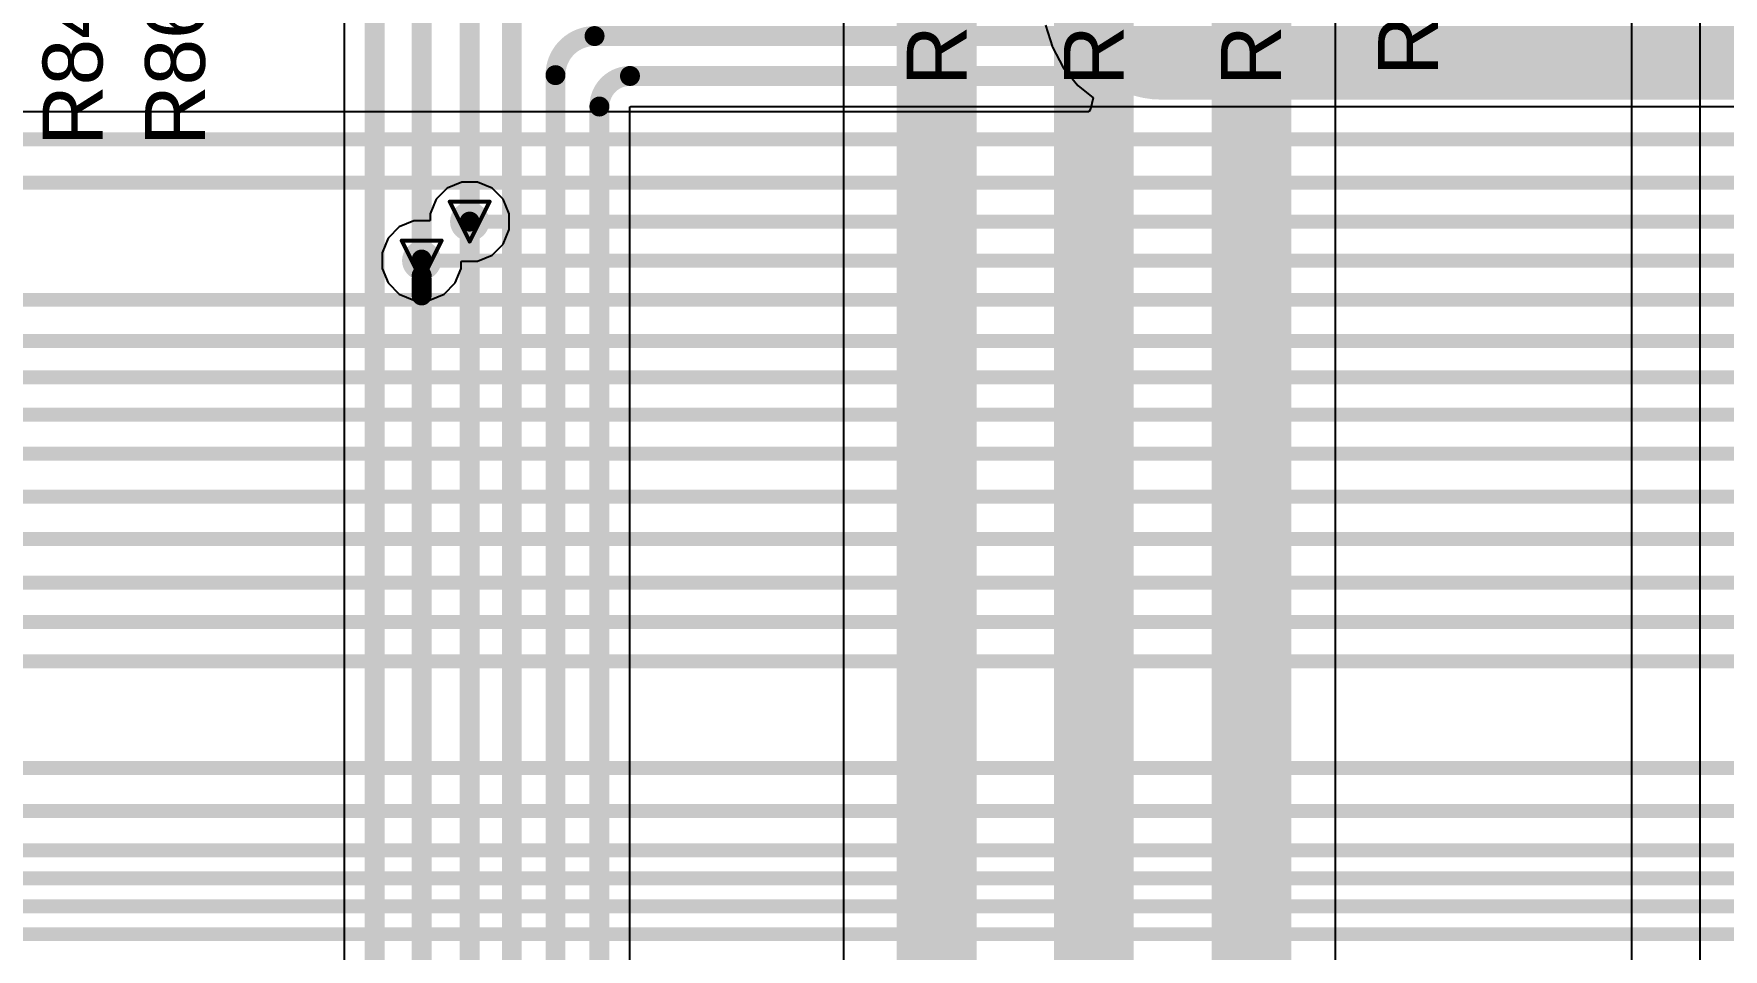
# Model space of a CAD drawing. Header units: inches. Extents: x 0 to 12.2, y 0 to 7.
# Drawn here: x 0.689 to 1.536, y 2.517 to 2.976 of the extents above; entities that cross this region are included whole.
import ezdxf

# ---------------------------------------------------------------- set-up
doc = ezdxf.new("R2010")
doc.units = ezdxf.units.IN
doc.header["$MEASUREMENT"] = 0
for name, color, linetype in [('Bottom Layer', 5, 'Continuous'), ('Drill Drawing', 1, 'Continuous'), ('Layer 1', 16, 'Continuous'), ('Layer 2', 76, 'Continuous'), ('Top Layer', 1, 'Continuous'), ('Top Overlay', 2, 'Continuous'), ('Via Holes', 16, 'Continuous')]:
    doc.layers.add(name, color=color, linetype=linetype)
doc.styles.add('Arial', font='', dxfattribs={"height": 0.2})
doc.styles.get('Arial').set_extended_font_data('Arial')

msp = doc.modelspace()

# ---------------------------------------------------------------- hatches: boundary and pattern name
at = {"layer": 'Bottom Layer'}
h = msp.add_hatch(color=5, dxfattribs=at)
edge = h.paths.add_edge_path()
edge.add_arc((0.90765, 2.88202), 0.00984, 0, 360)
h = msp.add_hatch(color=5, dxfattribs=at)
edge = h.paths.add_edge_path()
edge.add_arc((0.8836, 2.8625), 0.00984, 0, 360)
at = {"layer": 'Layer 1'}
h = msp.add_hatch(color=16, dxfattribs=at)
edge = h.paths.add_edge_path()
edge.add_arc((0.90765, 2.88202), 0.00984, 0, 360)
h = msp.add_hatch(color=16, dxfattribs=at)
edge = h.paths.add_edge_path()
edge.add_arc((0.8836, 2.8625), 0.00984, 0, 360)
at = {"layer": 'Layer 2'}
h = msp.add_hatch(color=76, dxfattribs=at)
edge = h.paths.add_edge_path()
edge.add_arc((0.90765, 2.88202), 0.00984, 0, 360)
h = msp.add_hatch(color=76, dxfattribs=at)
edge = h.paths.add_edge_path()
edge.add_arc((0.8836, 2.8625), 0.00984, 0, 360)
at = {"layer": 'Top Layer'}
h = msp.add_hatch(color=1, dxfattribs=at)
edge = h.paths.add_edge_path()
edge.add_arc((0.90765, 2.88202), 0.00984, 0, 360)
h = msp.add_hatch(color=1, dxfattribs=at)
edge = h.paths.add_edge_path()
edge.add_arc((0.8836, 2.8625), 0.00984, 0, 360)
at = {"layer": 'Via Holes'}
h = msp.add_hatch(color=7, dxfattribs=at)
edge = h.paths.add_edge_path()
edge.add_arc((0.90765, 2.88202), 0.00591, 0, 360)
h = msp.add_hatch(color=7, dxfattribs=at)
edge = h.paths.add_edge_path()
edge.add_arc((0.8836, 2.8625), 0.00591, 0, 360)

# ---------------------------------------------------------------- linework, layer by layer
at = {"layer": 'Bottom Layer'}
for p, q in [((0.84471, 3.13647), (0.84471, 2.44016)), ((0.98798, 2.9325), (0.988, 2.93948)), ((0.988, 2.93948), (0.98814, 2.93954)), ((0.98814, 2.93954), (0.9882, 2.93968)), ((0.9882, 2.93968), (0.99519, 2.93971)), ((0.99519, 2.93971), (1.54771, 2.93971)), ((0.98798, 0.57795), (0.98798, 2.9325))]:
    msp.add_line(p, q, dxfattribs=at)
for points in [[(0.90765, 2.88202, 0.01, 0.01, 0), (0.90765, 4.26058, 0.01, 0.01, 0)], [(0.9288, 2.3907, 0.01, 0.01, 0), (0.9288, 4.25724, 0.01, 0.01, 0)], [(0.8836, 2.863, 0.01, 0.01, 0), (0.8836, 4.25224, 0.01, 0.01, 0)], [(0.86, 2.42739, 0.01, 0.01, 0), (0.86, 3.15202, 0.01, 0.01, 0)], [(0.95067, 2.95542, 0.01, 0.01, -0.414214), (0.97025, 2.975, 0.01, 0.01, 0)], [(0.97025, 2.975, 0.01, 0.01, 0), (3.03095, 2.975, 0.01, 0.01, 0)], [(0.95067, 0.53549, 0.01, 0.01, 0), (0.95067, 2.95542, 0.01, 0.01, 0)], [(0.97268, 2.93968, 0.01, 0.01, -0.414214), (0.988, 2.955, 0.01, 0.01, 0)], [(0.988, 2.955, 0.01, 0.01, 0), (2.98357, 2.955, 0.01, 0.01, 0)], [(0.97268, 0.57743, 0.01, 0.01, 0), (0.97268, 2.93968, 0.01, 0.01, 0)], [(0.90765, 0.26874, 0.01, 0.01, 0), (0.90765, 2.88202, 0.01, 0.01, 0)], [(0.8836, 0.65541, 0.01, 0.01, 0), (0.8836, 2.855, 0.01, 0.01, 0)], [(0.8836, 2.845, 0.01, 0.01, 0), (0.8836, 2.853, 0.01, 0.01, 0)]]:
    msp.add_lwpolyline(points, format="xyseb", dxfattribs=at)
for points in [[(0.96775, 2.975, 0.005, 0.005, 1), (0.97275, 2.975, 0.005, 0.005, 1)], [(0.96775, 2.975, 0.005, 0.005, 1), (0.97275, 2.975, 0.005, 0.005, 1)], [(0.94817, 2.95542, 0.005, 0.005, 1), (0.95317, 2.95542, 0.005, 0.005, 1)], [(0.94817, 2.95542, 0.005, 0.005, 1), (0.95317, 2.95542, 0.005, 0.005, 1)], [(0.9855, 2.955, 0.005, 0.005, 1), (0.9905, 2.955, 0.005, 0.005, 1)], [(0.9855, 2.955, 0.005, 0.005, 1), (0.9905, 2.955, 0.005, 0.005, 1)], [(0.97018, 2.93968, 0.005, 0.005, 1), (0.97518, 2.93968, 0.005, 0.005, 1)], [(0.97018, 2.93968, 0.005, 0.005, 1), (0.97518, 2.93968, 0.005, 0.005, 1)], [(0.90515, 2.88202, 0.005, 0.005, 1), (0.91015, 2.88202, 0.005, 0.005, 1)], [(0.90515, 2.88202, 0.005, 0.005, 1), (0.91015, 2.88202, 0.005, 0.005, 1)], [(0.8811, 2.863, 0.005, 0.005, 1), (0.8861, 2.863, 0.005, 0.005, 1)], [(0.8811, 2.855, 0.005, 0.005, 1), (0.8861, 2.855, 0.005, 0.005, 1)], [(0.8811, 2.853, 0.005, 0.005, 1), (0.8861, 2.853, 0.005, 0.005, 1)], [(0.8811, 2.845, 0.005, 0.005, 1), (0.8861, 2.845, 0.005, 0.005, 1)]]:
    msp.add_lwpolyline(points, format="xyseb", close=True, dxfattribs=at)
at = {"layer": 'Drill Drawing'}
for points in [[(0.89765, 2.89202, 0.002, 0.002, 0), (0.91765, 2.89202, 0.002, 0.002, 0)], [(0.89765, 2.89202, 0.002, 0.002, 0), (0.90765, 2.87202, 0.002, 0.002, 0)], [(0.90765, 2.87202, 0.002, 0.002, 0), (0.91765, 2.89202, 0.002, 0.002, 0)], [(0.8736, 2.8725, 0.002, 0.002, 0), (0.8936, 2.8725, 0.002, 0.002, 0)], [(0.8736, 2.8725, 0.002, 0.002, 0), (0.8836, 2.8525, 0.002, 0.002, 0)], [(0.8836, 2.8525, 0.002, 0.002, 0), (0.8936, 2.8725, 0.002, 0.002, 0)]]:
    msp.add_lwpolyline(points, format="xyseb", dxfattribs=at)
for points in [[(0.89715, 2.89202, 0.001, 0.001, 1), (0.89815, 2.89202, 0.001, 0.001, 1)], [(0.89715, 2.89202, 0.001, 0.001, 1), (0.89815, 2.89202, 0.001, 0.001, 1)], [(0.91715, 2.89202, 0.001, 0.001, 1), (0.91815, 2.89202, 0.001, 0.001, 1)], [(0.91715, 2.89202, 0.001, 0.001, 1), (0.91815, 2.89202, 0.001, 0.001, 1)], [(0.8731, 2.8725, 0.001, 0.001, 1), (0.8741, 2.8725, 0.001, 0.001, 1)], [(0.8731, 2.8725, 0.001, 0.001, 1), (0.8741, 2.8725, 0.001, 0.001, 1)], [(0.8931, 2.8725, 0.001, 0.001, 1), (0.8941, 2.8725, 0.001, 0.001, 1)], [(0.8931, 2.8725, 0.001, 0.001, 1), (0.8941, 2.8725, 0.001, 0.001, 1)], [(0.90715, 2.87202, 0.001, 0.001, 1), (0.90815, 2.87202, 0.001, 0.001, 1)], [(0.90715, 2.87202, 0.001, 0.001, 1), (0.90815, 2.87202, 0.001, 0.001, 1)], [(0.8831, 2.8525, 0.001, 0.001, 1), (0.8841, 2.8525, 0.001, 0.001, 1)], [(0.8831, 2.8525, 0.001, 0.001, 1), (0.8841, 2.8525, 0.001, 0.001, 1)]]:
    msp.add_lwpolyline(points, format="xyseb", close=True, dxfattribs=at)
at = {"layer": 'Layer 1'}
for p, q in [((0.89641, 2.89884), (0.89083, 2.89326)), ((0.90371, 2.90186), (0.89641, 2.89884)), ((0.9116, 2.90186), (0.90371, 2.90186)), ((0.91889, 2.89884), (0.9116, 2.90186)), ((0.92448, 2.89326), (0.91889, 2.89884)), ((0.89083, 2.89326), (0.88781, 2.88596)), ((0.9275, 2.88596), (0.92448, 2.89326)), ((0.87236, 2.87932), (0.86678, 2.87374)), ((0.87966, 2.88234), (0.87236, 2.87932)), ((0.88755, 2.88234), (0.87966, 2.88234)), ((0.88781, 2.88252), (0.88755, 2.88234)), ((0.88781, 2.88596), (0.88781, 2.88252)), ((0.9275, 2.87807), (0.9275, 2.88596)), ((0.86678, 2.87374), (0.86376, 2.86645)), ((0.91889, 2.8652), (0.92448, 2.87078)), ((0.92448, 2.87078), (0.9275, 2.87807)), ((0.86376, 2.86645), (0.86376, 2.85855)), ((0.90345, 2.862), (0.90371, 2.86218)), ((0.90345, 2.85855), (0.90345, 2.862)), ((0.90371, 2.86218), (0.9116, 2.86218)), ((0.9116, 2.86218), (0.91889, 2.8652)), ((0.86376, 2.85855), (0.86678, 2.85126)), ((0.90042, 2.85126), (0.90345, 2.85855)), ((0.86678, 2.85126), (0.87236, 2.84568)), ((0.87236, 2.84568), (0.87966, 2.84266)), ((0.88755, 2.84266), (0.89484, 2.84568)), ((0.89484, 2.84568), (0.90042, 2.85126)), ((0.87966, 2.84266), (0.88755, 2.84266))]:
    msp.add_line(p, q, dxfattribs=at)
at = {"layer": 'Layer 2'}
for p, q in [((1.49, 3.183), (1.49, 1.99269)), ((1.34166, 2.13777), (1.34166, 3.06136)), ((1.09499, 3.05502), (1.09499, 2.50521)), ((1.52432, 2.0105), (1.52432, 3.01405)), ((0.89641, 2.89884), (0.89083, 2.89326)), ((0.90371, 2.90186), (0.89641, 2.89884)), ((0.9116, 2.90186), (0.90371, 2.90186)), ((0.91889, 2.89884), (0.9116, 2.90186)), ((0.92448, 2.89326), (0.91889, 2.89884)), ((0.89083, 2.89326), (0.88781, 2.88596)), ((0.9275, 2.88596), (0.92448, 2.89326)), ((0.87236, 2.87932), (0.86678, 2.87374)), ((0.87966, 2.88234), (0.87236, 2.87932)), ((0.88755, 2.88234), (0.87966, 2.88234)), ((0.88781, 2.88252), (0.88755, 2.88234)), ((0.88781, 2.88596), (0.88781, 2.88252)), ((0.9275, 2.87807), (0.9275, 2.88596)), ((0.86678, 2.87374), (0.86376, 2.86645)), ((0.91889, 2.8652), (0.92448, 2.87078)), ((0.92448, 2.87078), (0.9275, 2.87807)), ((0.86376, 2.86645), (0.86376, 2.85855)), ((0.90345, 2.862), (0.90371, 2.86218)), ((0.90345, 2.85855), (0.90345, 2.862)), ((0.90371, 2.86218), (0.9116, 2.86218)), ((0.9116, 2.86218), (0.91889, 2.8652)), ((0.86376, 2.85855), (0.86678, 2.85126)), ((0.90042, 2.85126), (0.90345, 2.85855)), ((0.86678, 2.85126), (0.87236, 2.84568)), ((0.87236, 2.84568), (0.87966, 2.84266)), ((0.88755, 2.84266), (0.89484, 2.84568)), ((0.89484, 2.84568), (0.90042, 2.85126)), ((0.87966, 2.84266), (0.88755, 2.84266))]:
    msp.add_line(p, q, dxfattribs=at)
for points in [[(1.14173, 2.48074, 0.04, 0.04, 0), (1.14173, 3.03473, 0.04, 0.04, 0)], [(1.22047, 2.45177, 0.04, 0.04, 0), (1.22047, 3.03473, 0.04, 0.04, 0)], [(1.29947, 1.9296, 0.04, 0.04, 0), (1.29947, 3.03473, 0.04, 0.04, 0)]]:
    msp.add_lwpolyline(points, format="xyseb", dxfattribs=at)
at = {"layer": 'Top Layer'}
for p, q in [((1.19632, 2.98051), (1.19969, 2.9694)), ((1.19969, 2.9694), (1.20516, 2.95917)), ((1.20516, 2.95917), (1.21252, 2.9502)), ((1.21252, 2.9502), (1.22008, 2.94399)), ((1.2188, 2.93843), (1.21792, 2.93699)), ((1.22008, 2.94399), (1.2188, 2.93843)), ((1.21792, 2.93699), (0.55291, 2.93699))]:
    msp.add_line(p, q, dxfattribs=at)
for points in [[(1.25438, 2.95814, 0.03, 0.03, -0.414214), (1.22047, 2.99206, 0.03, 0.03, 0)], [(1.25438, 2.95814, 0.03, 0.03, 0), (1.63013, 2.95814, 0.03, 0.03, 0)], [(0.12795, 2.92323, 0.007, 0.007, 0), (1.84029, 2.92323, 0.007, 0.007, 0)], [(0.53149, 2.90158, 0.007, 0.007, 0), (1.83967, 2.90158, 0.007, 0.007, 0)], [(0.90765, 2.88202, 0.007, 0.007, 0), (1.83697, 2.88202, 0.007, 0.007, 0)], [(0.8836, 2.8625, 0.007, 0.007, 0), (1.8342, 2.8625, 0.007, 0.007, 0)], [(0.55088, 2.84282, 0.007, 0.007, 0), (1.80933, 2.84282, 0.007, 0.007, 0)], [(0.53213, 2.8222, 0.007, 0.007, 0), (1.7854, 2.8222, 0.007, 0.007, 0)], [(0.51105, 2.80391, 0.007, 0.007, 0), (1.78144, 2.80391, 0.007, 0.007, 0)], [(0.49027, 2.78533, 0.007, 0.007, 0), (1.77775, 2.78533, 0.007, 0.007, 0)], [(0.12795, 2.76575, 0.007, 0.007, 0), (1.77506, 2.76575, 0.007, 0.007, 0)], [(0.45275, 2.7441, 0.007, 0.007, 0), (1.77445, 2.7441, 0.007, 0.007, 0)], [(0.4345, 2.72298, 0.007, 0.007, 0), (1.77329, 2.72298, 0.007, 0.007, 0)], [(0.41698, 2.70113, 0.007, 0.007, 0), (1.70607, 2.70113, 0.007, 0.007, 0)], [(0.39739, 2.68135, 0.007, 0.007, 0), (1.70357, 2.68135, 0.007, 0.007, 0)], [(0.37775, 2.66162, 0.007, 0.007, 0), (1.70104, 2.66162, 0.007, 0.007, 0)], [(0.12795, 2.60827, 0.007, 0.007, 0), (1.68757, 2.60827, 0.007, 0.007, 0)], [(0.35433, 2.58662, 0.007, 0.007, 0), (1.68695, 2.58662, 0.007, 0.007, 0)], [(0.33464, 2.56693, 0.007, 0.007, 0), (1.66208, 2.56693, 0.007, 0.007, 0)], [(0.30928, 2.55293, 0.007, 0.007, 0), (1.65381, 2.55293, 0.007, 0.007, 0)], [(0.28391, 2.53893, 0.007, 0.007, 0), (1.64554, 2.53893, 0.007, 0.007, 0)], [(0.25854, 2.52493, 0.007, 0.007, 0), (1.58161, 2.52493, 0.007, 0.007, 0)]]:
    msp.add_lwpolyline(points, format="xyseb", dxfattribs=at)
for points in [[(1.24688, 2.95814, 0.015, 0.015, 1), (1.26188, 2.95814, 0.015, 0.015, 1)], [(1.24688, 2.95814, 0.015, 0.015, 1), (1.26188, 2.95814, 0.015, 0.015, 1)], [(0.9059, 2.88202, 0.0035, 0.0035, 1), (0.9094, 2.88202, 0.0035, 0.0035, 1)], [(0.88185, 2.8625, 0.0035, 0.0035, 1), (0.88535, 2.8625, 0.0035, 0.0035, 1)]]:
    msp.add_lwpolyline(points, format="xyseb", close=True, dxfattribs=at)

# ---------------------------------------------------------------- texts
at = {"layer": 'Top Overlay', "style": 'Arial'}
for s, p in [('R78', (1.15673, 2.95001)), ('R79', (1.23547, 2.95001)), ('R80', (1.31421, 2.95001)), ('R81', (1.39295, 2.95501)), ('R84', (0.72366, 2.92001)), ('R86', (0.775, 2.92001))]:
    msp.add_text(s, height=0.03, rotation=90, dxfattribs=at).set_placement(p)

doc.saveas('drawing.dxf')
